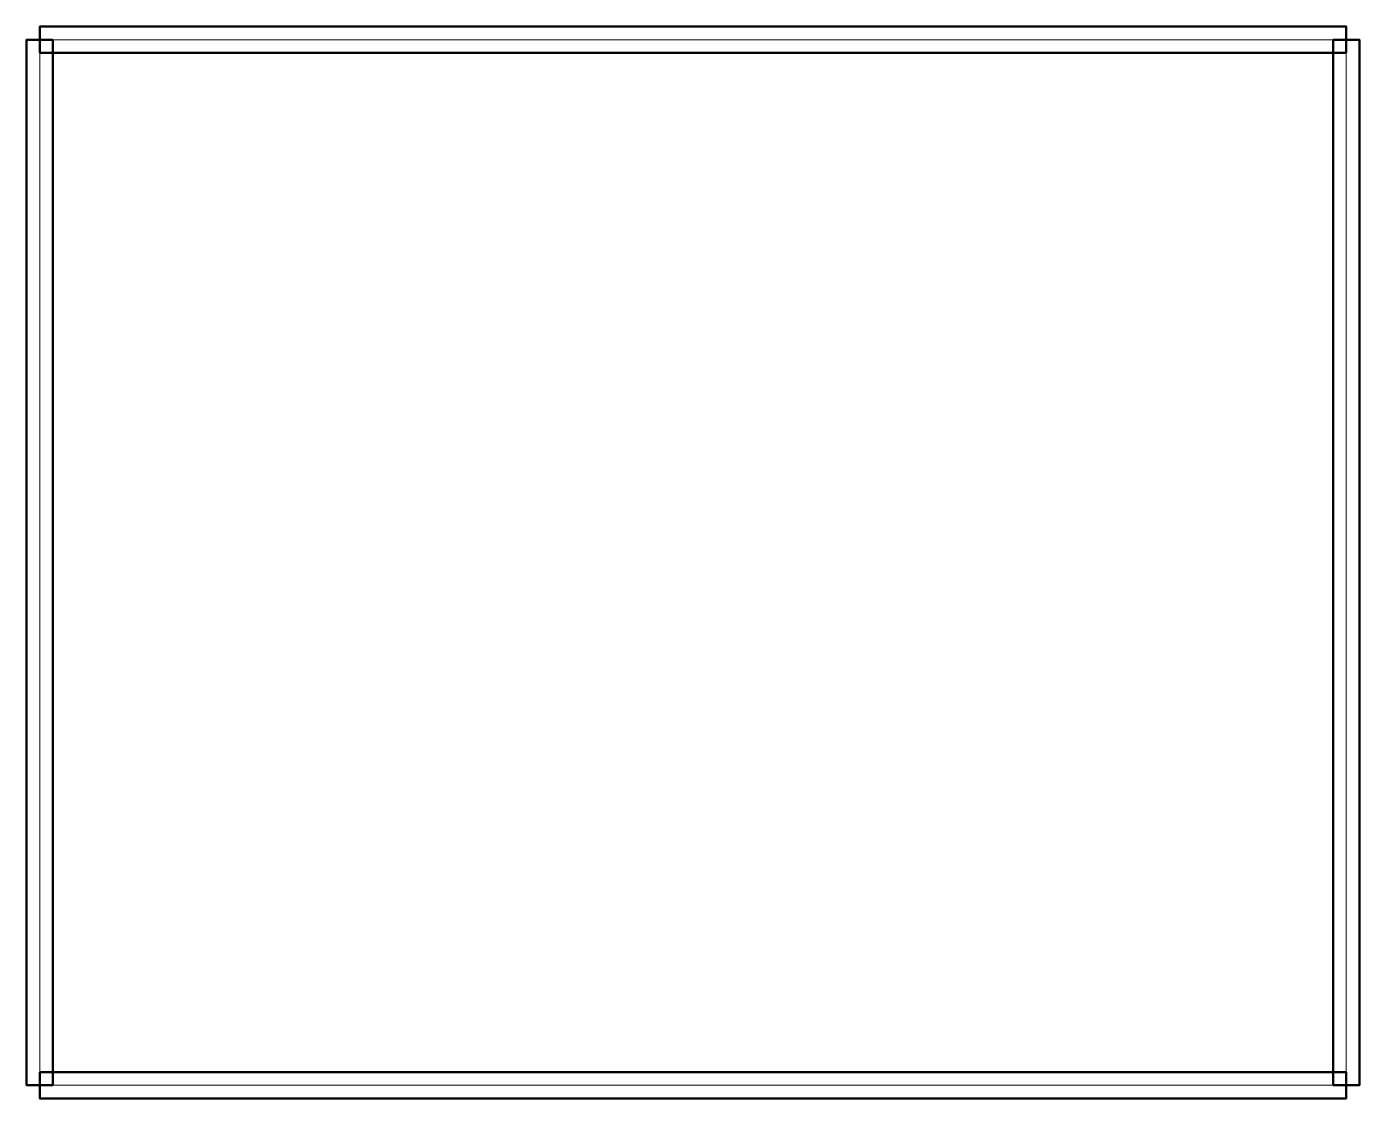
# Model space of a CAD drawing. Header units: metres. Extents: x -0.1 to 10.1, y -0.1 to 8.1.
import ezdxf

# ---------------------------------------------------------------- set-up
doc = ezdxf.new("R2010")
doc.units = ezdxf.units.M
doc.layers.add('ROOMS', color=4, linetype='CONTINUOUS', lineweight=13)
doc.layers.add('WALLS', color=1, linetype='CONTINUOUS', lineweight=50)

msp = doc.modelspace()

# ---------------------------------------------------------------- linework, layer by layer
at = {"layer": 'ROOMS'}
msp.add_lwpolyline([(0, 0), (10, 0), (10, 8), (0, 8)], close=True, dxfattribs=at)
at = {"layer": 'WALLS', "lineweight": 50}
for points in [[(10, 7.9), (0, 7.9), (0, 8.1), (10, 8.1)], [(0.1, 8), (0.1, 0), (-0.1, 0), (-0.1, 8)], [(9.9, 0), (9.9, 8), (10.1, 8), (10.1, 0)], [(0, 0.1), (10, 0.1), (10, -0.1), (0, -0.1)]]:
    msp.add_lwpolyline(points, close=True, dxfattribs=at)

doc.saveas('drawing.dxf')
